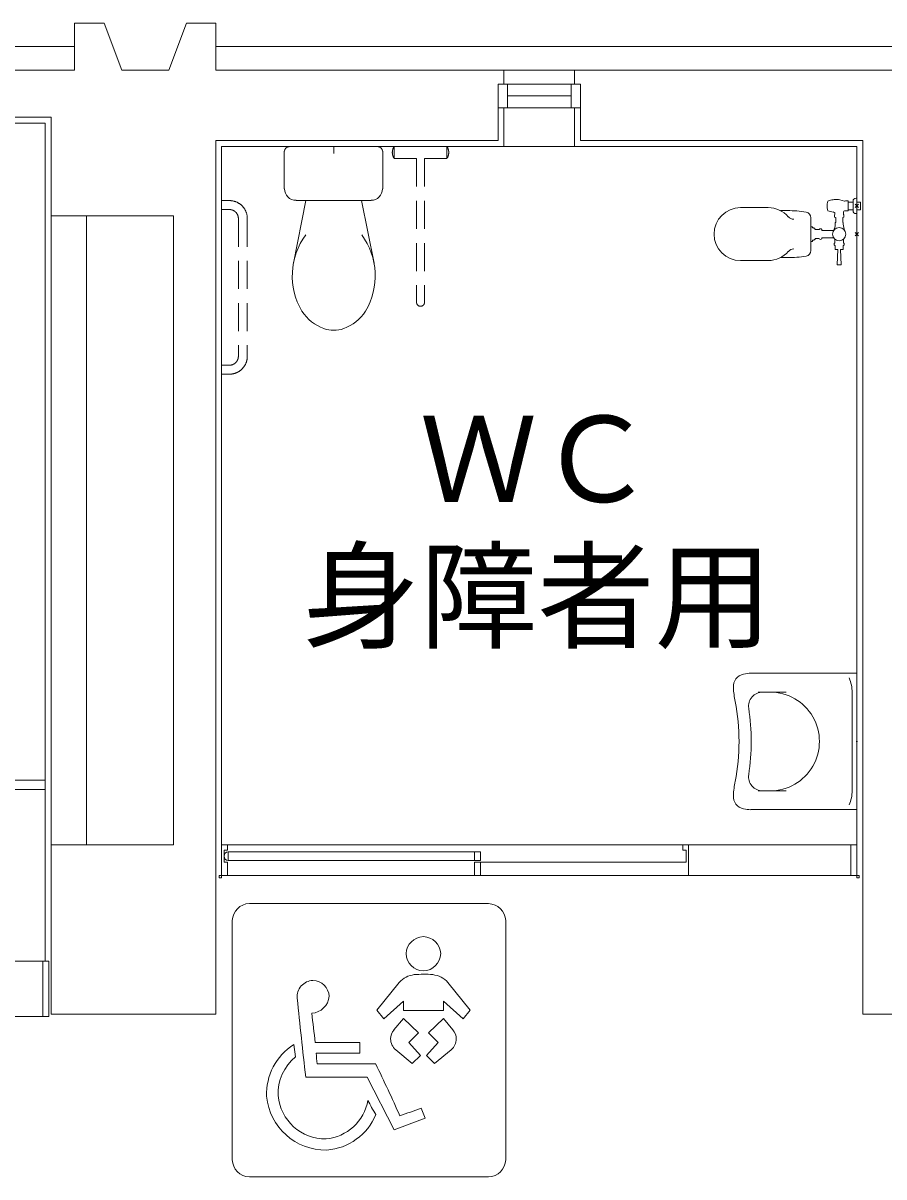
# Model space of a CAD drawing. Units: millimetres, scale not verified. Extents: x -26503 to 29497, y -28039 to 11161.
# Drawn here: x 13375 to 17038, y 1130 to 6043 of the extents above; entities that cross this region are included whole.
import ezdxf
from ezdxf.enums import TextEntityAlignment as Align

# ---------------------------------------------------------------- set-up
doc = ezdxf.new("R2010")
doc.units = ezdxf.units.MM
doc.header["$LTSCALE"] = 100
doc.linetypes.add('DASHED1', pattern=[1.8, 1.2, -0.6])
doc.layers.add('0-0', color=7, linetype='Continuous', lineweight=18)
doc.layers.add('D-F', color=7, linetype='Continuous', lineweight=18)
doc.layers.add('0-A', color=7, linetype='Continuous')
doc.styles.add('HGｺﾞｼｯｸE', font='')
doc.styles.get('HGｺﾞｼｯｸE').set_extended_font_data('HGｺﾞｼｯｸE')

msp = doc.modelspace()

# ---------------------------------------------------------------- linework, layer by layer
at = {"layer": '0-0'}
for p, q in [((13593.9, 6042.9), (13719, 6042.9)), ((13719, 6042.9), (13794.1, 5842.7)), ((14069.5, 6042.9), (13994.4, 5842.7)), ((14069.5, 6042.9), (14194.6, 6042.9)), ((14194.6, 6042.9), (14194.6, 5842.7)), ((13593.9, 5942.8), (8187.5, 5942.8)), ((22404.4, 5942.8), (14194.6, 5942.8)), ((9706.2, 5842.7), (13593.9, 5842.7)), ((13994.4, 5842.7), (13794.1, 5842.7)), ((14194.6, 5842.7), (15421, 5842.7)), ((15421, 5842.7), (15421, 5782.6)), ((15421, 5842.7), (15721.4, 5842.7)), ((15721.4, 5842.7), (15721.4, 5782.6)), ((15721.4, 5842.7), (18374.6, 5842.7)), ((15396, 5782.6), (15396, 5682.5)), ((15421, 5782.6), (15396, 5782.6)), ((15396, 5782.6), (15396, 5542.3)), ((15436.1, 5782.6), (15706.4, 5782.6)), ((15721.4, 5782.6), (15746.4, 5782.6)), ((15746.4, 5682.5), (15746.4, 5782.6)), ((15436.1, 5732.6), (15706.4, 5732.6)), ((15706.4, 5682.5), (15436.1, 5682.5)), ((15706.4, 5682.5), (15746.4, 5682.5)), ((15721.4, 5517.3), (15721.4, 5682.5)), ((9706.2, 5617.4), (13468.7, 5617.4)), ((9731.2, 5642.4), (13493.8, 5642.4)), ((13468.7, 2048.2), (13468.7, 5617.4)), ((13493.8, 5642.4), (13493.8, 5222)), ((14194.6, 5542.3), (14194.6, 2418.6)), ((14194.6, 5542.3), (15396, 5542.3)), ((14219.6, 5517.3), (14219.6, 2418.6)), ((14506.3, 5517.3), (14885.5, 5517.3)), ((14696.5, 5517.3), (14696.5, 5487.3)), ((15421, 5517.3), (15721.4, 5517.3)), ((15721.4, 5517.3), (16922.8, 5517.3)), ((16922.8, 2418.6), (16922.8, 5517.3)), ((16947.9, 2418.6), (16947.9, 5542.3)), ((14486.3, 5337.1), (14486.3, 5497.3)), ((14905.5, 5337.1), (14905.5, 5497.3)), ((14525.1, 5020.5), (14577.6, 5287)), ((14536.3, 5287), (14855.5, 5287)), ((14868, 5020.5), (14815.4, 5287)), ((16545.9, 5257), (16427.7, 5257)), ((16797.2, 5255.8), (16797.2, 5273.2)), ((16850.1, 5290), (16870.1, 5285)), ((16873.9, 5285.6), (16885.8, 5285.6)), ((16906.8, 5280.8), (16885.8, 5280.8)), ((16906.8, 5284.6), (16906.8, 5244.5)), ((16929.9, 5257.5), (16915.8, 5271.6)), ((16929.9, 5271.6), (16915.8, 5257.5)), ((16919.8, 5297.6), (16922.8, 5297.6)), ((16922.8, 5280.8), (16939, 5280.8)), ((16939, 5280.8), (16939, 5248.3)), ((13493.8, 2543.8), (13493.8, 5222)), ((13643.9, 2543.8), (13643.9, 5222)), ((16628, 5244.5), (16597.5, 5244.5)), ((16727.6, 5213.6), (16727.6, 5075.2)), ((16828.2, 5226.5), (16828.2, 5215.9)), ((16828.2, 5215.9), (16832.7, 5215.2)), ((16829.7, 5233.1), (16829.7, 5227.2)), ((16832.7, 5215.2), (16832.7, 5194.5)), ((16867.3, 5215.9), (16862.8, 5215.2)), ((16862.8, 5215.2), (16862.8, 5194.5)), ((16865.8, 5239.1), (16865.8, 5227.2)), ((16865.8, 5227.2), (16867.3, 5226.5)), ((16867.3, 5226.5), (16867.3, 5215.9)), ((16906.8, 5248.3), (16885.8, 5248.3)), ((16922.8, 5248.3), (16939, 5248.3)), ((16727.6, 5175.4), (16733.4, 5175.4)), ((16733.4, 5170.9), (16733.4, 5175.4)), ((16733.4, 5170.9), (16740.9, 5170.9)), ((16740.9, 5166.9), (16740.9, 5170.9)), ((16740.9, 5166.9), (16745.6, 5166.9)), ((16745.6, 5163.4), (16745.6, 5166.9)), ((16762.1, 5163.4), (16745.6, 5163.4)), ((16774.2, 5160.3), (16774.2, 5164.2)), ((16823.5, 5160.3), (16774.2, 5160.3)), ((16830.2, 5186.9), (16830.2, 5194.5)), ((16832.7, 5194.5), (16830.2, 5194.5)), ((16862.8, 5194.5), (16865.3, 5194.5)), ((16865.3, 5186.9), (16865.3, 5194.5)), ((16727.6, 5113.4), (16733.4, 5113.4)), ((16733.4, 5117.9), (16740.9, 5117.9)), ((16733.4, 5117.9), (16733.4, 5113.4)), ((16740.9, 5121.9), (16745.6, 5121.9)), ((16740.9, 5121.9), (16740.9, 5117.9)), ((16762.1, 5125.4), (16745.6, 5125.4)), ((16745.6, 5125.4), (16745.6, 5121.9)), ((16823.4, 5128.5), (16774.2, 5128.5)), ((16774.2, 5128.5), (16774.2, 5124.6)), ((16829.7, 5106.8), (16829.7, 5122.9)), ((16865.8, 5106.8), (16865.8, 5122.9)), ((16929.9, 5137.3), (16915.8, 5151.5)), ((16929.9, 5151.5), (16915.8, 5137.3)), ((16830.7, 5078.4), (16830.7, 5096.1)), ((16842.4, 5078.4), (16830.7, 5078.4)), ((16839.7, 5014.1), (16842.4, 5078.4)), ((16855.8, 5014.1), (16853.1, 5078.4)), ((16864.8, 5078.4), (16853.1, 5078.4)), ((16864.8, 5078.4), (16864.8, 5096.1)), ((16545.9, 5031.8), (16427.7, 5031.8)), ((16628, 5044.3), (16597.5, 5044.3)), ((16839.7, 5014.1), (16847.7, 5014.1)), ((16855.8, 5014.1), (16847.7, 5014.1)), ((16922.8, 3274.5), (16471.7, 3274.5)), ((16922.8, 2693.9), (16922.8, 3274.5)), ((16503.3, 3194.5), (16622.3, 3194.5)), ((16902.8, 2775.3), (16902.8, 3193.1)), ((12918.1, 2819.1), (13468.7, 2819.1)), ((12918.1, 2779), (13468.7, 2779)), ((16503.3, 2774), (16622, 2774)), ((16922.8, 2693.9), (16471.3, 2693.9)), ((14014.4, 2543.8), (13493.8, 2543.8)), ((13493.8, 2543.8), (13493.8, 1822.9)), ((14219.6, 2543.8), (14244.7, 2543.8)), ((14229.6, 2521.8), (14229.6, 2469.7)), ((14229.6, 2521.8), (14244.7, 2521.8)), ((14229.6, 2477.7), (14229.6, 2513.7)), ((14244.7, 2543.8), (14244.7, 2521.8)), ((14244.7, 2543.8), (16182, 2543.8)), ((14247.7, 2513.7), (14247.7, 2477.7)), ((14247.7, 2513.7), (15320.9, 2513.7)), ((15295.9, 2513.7), (15295.9, 2477.7)), ((15320.9, 2513.7), (15320.9, 2477.7)), ((16182, 2543.8), (16207, 2543.8)), ((16182, 2521.8), (16182, 2543.8)), ((16182, 2521.8), (16197, 2521.8)), ((16197, 2469.7), (16197, 2521.8)), ((16207, 2543.8), (16207, 2413.6)), ((16207, 2543.8), (16897.8, 2543.8)), ((14229.6, 2469.7), (14244.7, 2469.7)), ((14244.7, 2469.7), (14244.7, 2413.6)), ((15320.9, 2477.7), (14247.7, 2477.7)), ((15320.9, 2469.7), (16182, 2469.7)), ((16182, 2469.7), (16197, 2469.7)), ((14194.6, 2418.6), (14194.6, 1822.9)), ((14244.7, 2413.6), (15295.9, 2413.6)), ((15320.9, 2413.6), (16897.8, 2413.6)), ((16947.9, 2418.6), (16947.9, 1822.9)), ((12017, 2048.2), (13458.7, 2048.2)), ((13493.8, 1822.9), (14194.6, 1822.9)), ((16947.9, 1822.9), (17648.7, 1822.9)), ((12017, 1812.9), (13458.7, 1812.9))]:
    msp.add_line(p, q, dxfattribs=at)
at = {"layer": '0-0', "linetype": 'DASHED1'}
for p, q in [((14953.7, 5514.3), (14953.7, 5469.4)), ((14955.3, 5517.3), (15176.7, 5517.3)), ((15178.3, 5469.4), (15178.3, 5514.3)), ((15049, 5466.4), (14955.3, 5466.4)), ((15049, 5466.4), (15049, 4854.1)), ((15083, 5466.4), (15083.1, 4854.1)), ((15083, 5466.4), (15176.7, 5466.4)), ((14252.7, 5287), (14219.6, 5287)), ((14252.7, 5249), (14219.6, 5249)), ((14290.7, 5210.9), (14290.7, 4624.2)), ((14328.8, 5210.9), (14328.8, 4624.2)), ((14252.7, 4586.2), (14219.6, 4586.2)), ((14252.7, 4548.2), (14219.6, 4548.1))]:
    msp.add_line(p, q, dxfattribs=at)
at = {"layer": '0-0'}
for points in [[(13593.9, 6042.9), (13719, 6042.9), (13794.1, 5842.7)], [(13593.9, 6042.9), (13593.9, 5842.7), (13593.9, 6042.9)], [(13994.4, 5842.7), (14069.5, 6042.9), (14194.6, 6042.9), (14194.6, 5842.7)], [(15396, 5682.5), (15436.1, 5682.5), (15436.1, 5782.6), (15396, 5782.6)], [(15746.4, 5782.6), (15706.4, 5782.6), (15706.4, 5682.5)], [(15746.4, 5782.6), (15746.4, 5542.3), (16947.9, 5542.3)], [(14219.6, 5517.3), (15421, 5517.3), (15421, 5682.5)], [(16873.9, 5243.5), (16885.8, 5243.5), (16885.8, 5285.6)], [(13493.8, 5222), (14014.4, 5222), (14014.4, 2543.8)], [(14244.7, 2413.6), (14219.6, 2413.6), (14219.6, 2543.8)]]:
    msp.add_lwpolyline(points, dxfattribs=at)
for points in [[(16897.8, 2543.8), (16922.8, 2543.8), (16922.8, 2413.6), (16897.8, 2413.6)], [(15295.9, 2469.7), (15320.9, 2469.7), (15320.9, 2413.6), (15295.9, 2413.6)], [(14209.6, 2403.6), (14219.6, 2403.6), (14219.6, 2413.6), (14209.6, 2413.6)], [(16922.8, 2403.6), (16932.8, 2403.6), (16932.8, 2413.6), (16922.8, 2413.6)], [(13458.7, 1812.9), (13483.7, 1812.9), (13483.7, 2048.2), (13458.7, 2048.2)]]:
    msp.add_lwpolyline(points, close=True, dxfattribs=at)
for centre, radius in [((16847.7, 5144.4), 28), ((16922.8, 2984.2), 2)]:
    msp.add_circle(centre, radius, dxfattribs=at)
for centre, radius, start, end in [((14506.3, 5497.3), 18.8, 90, 180), ((14885.5, 5497.3), 18.8, 0, 90), ((14536.3, 5337.1), 48.8, 180, 270), ((14855.5, 5337.1), 48.8, 270, 0), ((16427.7, 5144.4), 112.6, 90, 270), ((16545.9, 5144.4), 112.6, 40.74, 90), ((16866.7, 5264.1), 70.1, 162.6277, 172.5361), ((16841.4, 5172.3), 120.1, 99.417, 110.2502), ((16841.5, 5172), 120.1, 95.744, 99.478), ((16835.5, 5231.7), 60.1, 75.9286, 95.744), ((16871.3, 5289.8), 5.01, 255.9282, 301.4113), ((16919.8, 5284.6), 13, 90, 180), ((16628, 4743.9), 500.6, 80.977, 90), ((16654, 5237.5), 30, 220.74, 270), ((16702.6, 5213.6), 25, 0, 80.976), ((16866.7, 5264.9), 70.1, 187.4639, 197.3723), ((16841.4, 5356.7), 120.1, 249.7498, 260.5829), ((16841.5, 5357.1), 120.1, 260.522, 262.2944), ((16824.7, 5233.1), 5.01, 0, 82.2944), ((16870.8, 5239.1), 5.01, 104.0707, 180), ((16871.3, 5239.2), 5.01, 58.5887, 104.0709), ((16919.8, 5244.5), 13, 180, 270), ((16768.2, 5158.9), 8.01, 41.41, 138.59), ((16770.2, 5186.9), 60.1, 332.3512, 0), ((16925.3, 5186.9), 60.1, 180, 207.6488), ((14816.7, 4966.7), 296.6, 143.81, 210.44), ((14576.4, 4966.7), 296.6, 329.56, 36.19), ((16768.2, 5129.9), 8.01, 221.41, 318.59), ((16545.9, 5144.4), 112.6, 270, 319.26), ((16654, 5051.3), 30, 90, 139.26), ((16702.6, 5075.2), 25, 279.024, 0), ((16832.9, 5101.4), 6.65, 126.2957, 233.7097), ((16862.6, 5101.4), 6.65, 306.2903, 53.7043), ((16628, 5544.9), 500.6, 270, 279.023), ((14720.3, 4920.3), 190.2, 213.33, 249.68), ((14672.8, 4920.3), 190.2, 290.32, 326.67), ((14696.5, 4871.5), 136.4, 251.86, 288.14), ((16452.3, 3217.5), 55.1, 101.7775, 183.9577), ((16471.7, 3124.4), 150.2, 90.0001, 101.778), ((16752.6, 3193.1), 150.2, 0.0001, 24.1421), ((16896.7, 3248.2), 500.6, 183.9579, 190.8575), ((16522.2, 3134.4), 60.1, 90.0001, 188.5236), ((16553.4, 2984.2), 210.2, 270, 90.0001), ((15520.2, 2984.2), 901.1, 349.1418, 10.8576), ((15520.2, 2984.2), 953.1, 351.4761, 8.5241), ((16896.7, 2720.2), 500.6, 169.1425, 176.0424), ((16522.2, 2834), 60.1, 171.4756, 269.6859), ((16452.3, 2750.9), 55.1, 176.0479, 258.2227), ((16752.6, 2775.3), 150.2, 335.8577, 0.0001), ((16471.7, 2844), 150.2, 258.2228, 269.8404), ((14247.7, 2495.7), 18, 90, 270)]:
    msp.add_arc(centre, radius, start, end, dxfattribs=at)
at = {"layer": '0-0', "linetype": 'DASHED1'}
for centre, radius, start, end in [((14990.9, 5491.9), 45, 147.7643, 167.1557), ((14955.3, 5514.3), 3, 90, 147.7691), ((15176.7, 5514.3), 3, 32.231, 90), ((15141.1, 5491.9), 45, 12.8349, 32.2263), ((14990.9, 5491.9), 45, 167.2799, 192.7107), ((14990.9, 5491.9), 45, 192.8349, 212.2263), ((14955.3, 5469.5), 3, 212.231, 270), ((15176.7, 5469.5), 3, 270, 327.7691), ((15141.1, 5491.9), 45, 327.7643, 347.1557), ((15141.1, 5491.9), 45, 347.2862, 12.7043), ((14252.7, 5210.9), 76.1, 0.0001, 90.0003), ((14252.7, 5210.9), 38, 0.0001, 90.0003), ((15066, 4854.1), 17, 180.0167, 0.0167), ((14252.7, 4624.2), 76.1, 270.0004, 0.0001), ((14252.7, 4624.2), 38, 270.0004, 0.0001)]:
    msp.add_arc(centre, radius, start, end, dxfattribs=at)
at = {"layer": 'D-F'}
for p, q in [((14337.6, 2294.2), (15355.4, 2294.2)), ((14264.6, 1203.4), (14264.6, 2221.4)), ((15428.5, 2221.4), (15428.5, 1203.4)), ((15203.6, 1756.2), (15163, 1805)), ((14533.7, 1641.4), (14526.2, 1693.4)), ((15355.4, 1130.2), (14337.6, 1130.2))]:
    msp.add_line(p, q, dxfattribs=at)
for points in [[(14975.4, 1958.2), (14879.3, 1840.2), (14909.4, 1803), (14993.6, 1878.6), (14993.6, 1838.2), (15163, 1838.2), (15163, 1878.6), (15247.8, 1803), (15277, 1840.2), (15182.4, 1958.2)], [(15057.4, 1743.4), (14993.6, 1805), (14953, 1756.2)], [(15163, 1805), (15099.8, 1743.4), (15141.2, 1702.2), (15091.2, 1647.4), (15125.7, 1612.6), (15196.4, 1671)], [(14960.2, 1671), (15030.9, 1612.6), (15065.4, 1647.4), (15015.8, 1702.2), (15057.4, 1743.4)], [(14621.5, 1657), (14807.8, 1657), (14807.8, 1703), (14617.9, 1703)], [(14577.2, 1555), (14839.2, 1555), (14954.2, 1330.2), (15086, 1380.2), (15068.6, 1422.6)]]:
    msp.add_lwpolyline(points, dxfattribs=at)
for centre, radius, start, end in [((14340.3, 2218.4), 75.8, 92.0656, 177.7459), ((15352.4, 2218.1), 76.1, 2.4628, 87.7258), ((15080.7, 2076.8), 76.6, 91.968, 176.8727), ((15076.4, 2077.4), 76, 2.7254, 88.7432), ((15080.8, 2084), 76.7, 182.2587, 267.9589), ((15075.1, 2084.7), 77.3, 272.1946, 357.2785), ((14610.9, 1897), 70, 92.4316, 184.9409), ((14606.1, 1896), 71, 2.7041, 88.5035), ((15052.4, 1888.1), 104.2, 97.2944, 137.6884), ((15084.6, 1485.3), 508.1, 90.7124, 95.135), ((15074.9, 1531.2), 462.2, 84.6512, 89.5779), ((15105.2, 1887.5), 104.7, 42.4717, 82.9545), ((42558.9, 4729.6), 28161.2, 185.78522, 186.47276), ((14597.9, 1906.3), 79.4, 273.521, 355.0412), ((7721.6, 922.8), 6940.3, 6.45462, 7.48594), ((14997.3, 1717.8), 58.5, 139.0546, 179.6484), ((15157.5, 1716.5), 60.8, 1.6417, 40.8128), ((14659.5, 1483.3), 248.8, 122.3853, 182.2893), ((15001.8, 1718.4), 63.1, 180.1908, 228.7483), ((15155.9, 1718.5), 62.4, 310.4387, 359.7404), ((14664.6, 1483.7), 204.9, 129.7059, 182.1043), ((16540.4, 1829), 1926.6, 185.1217, 186.4968), ((14750.7, -54988.9), 56600.1, 89.87395, 90.12605), ((8793.8, -1358.1), 6767.4, 23.96002, 26.02261), ((14661.7, 1494.5), 202.7, 185.1823, 270.5844), ((14661.8, 1496.5), 251.9, 185.2615, 271.0808), ((14644.4, 1491.5), 200.7, 275.5448, 349.8548), ((15509.2, 1786.6), 744.6, 206.3418, 211.6578), ((14649, 1488.8), 244.8, 274.116, 337.6826), ((17273.3, -4879.6), 6676.7, 109.28138, 110.10644), ((14340.4, 1206), 75.9, 181.978, 267.8966), ((15352.4, 1206.3), 76.2, 272.3119, 357.8134)]:
    msp.add_arc(centre, radius, start, end, dxfattribs=at)

# ---------------------------------------------------------------- texts
at = {"layer": '0-A', "style": 'HGｺﾞｼｯｸE'}
for s, p in [('ＷＣ', (15062.5, 3894)), ('身障者用', (14562.5, 3309.7))]:
    msp.add_text(s, height=366.6, dxfattribs=at).set_placement(p, align=Align.BOTTOM_LEFT)

doc.saveas('drawing.dxf')
